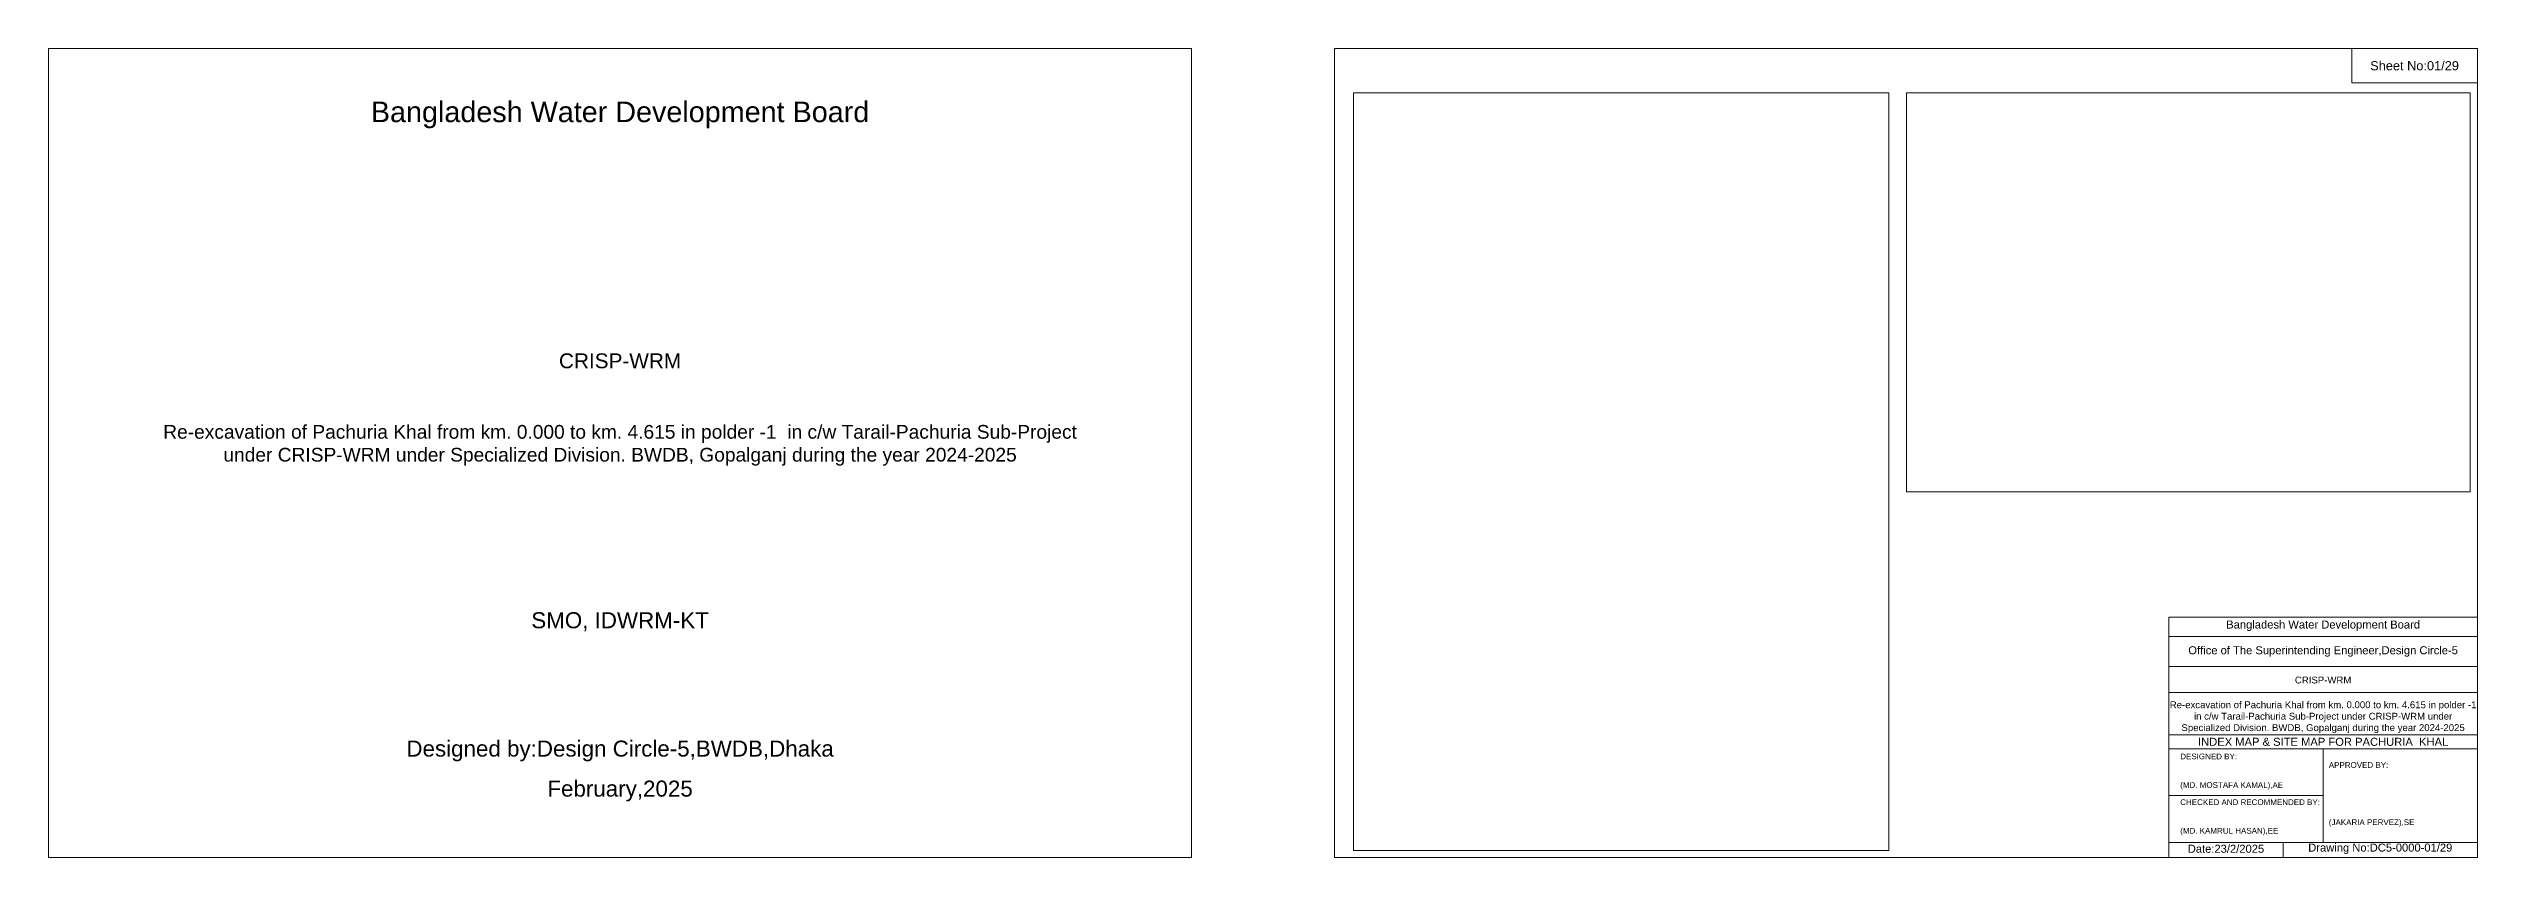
# Model space of a CAD drawing. Header units: inches. Extents: x 91000 to 388000, y -11806 to 0.
# Drawn here: x 91000 to 108000, y -5656 to 0 of the extents above; entities that cross this region are included whole.
import ezdxf

# ---------------------------------------------------------------- set-up
doc = ezdxf.new("R2010")
doc.units = ezdxf.units.IN
doc.header["$LTSCALE"] = 7
doc.header["$MEASUREMENT"] = 0
doc.layers.add('Cross Section Labels', color=7, linetype='Continuous', lineweight=9)
doc.layers.add('Long Section Labels', color=7, linetype='Continuous', lineweight=9)
doc.styles.get("Standard").update_dxf_attribs({"font": 'arial.ttf'})
picture_1 = doc.add_image_def('image1.png', size_in_pixel=(4960, 3507))
picture_2 = doc.add_image_def('image2.png', size_in_pixel=(3507, 4960))

msp = doc.modelspace()

# ---------------------------------------------------------------- linework, layer by layer
at = {"layer": 'Long Section Labels'}
for points in [[(91000, 0), (99000, 0), (99000, -5656), (91000, -5656)], [(100000, 0), (108000, 0), (108000, -5656), (100000, -5656)], [(107120, 0), (108000, 0), (108000, -240), (107120, -240)]]:
    msp.add_lwpolyline(points, close=True, dxfattribs=at)
for points in [[(105840, -5656), (105840, -3976), (108000, -3976)], [(105840, -4112), (108000, -4112)], [(105840, -4320), (108000, -4320)], [(105840, -4504), (108000, -4504)], [(105840, -4800), (108000, -4800)], [(105840, -4896), (108000, -4896)], [(106920, -4896), (106920, -5552)], [(105840, -5224), (106920, -5224)], [(105840, -5552), (108000, -5552)], [(106640, -5552), (106640, -5656)]]:
    msp.add_lwpolyline(points, dxfattribs=at)

# ---------------------------------------------------------------- texts
at = {"layer": 'Long Section Labels', "attachment_point": 5}
for s, insert, char_height in [('Sheet No:01/29', (107560, -120), 64), ('Bangladesh Water Development Board', (95000, -464), 144), ('Bangladesh Water Development Board', (106920, -4036), 56), ('Office of The Superintending Engineer,Design Circle-5', (106920, -4216), 56), ('Designed by:Design Circle-5,BWDB,Dhaka', (95000, -4912), 112), ('February,2025', (95000, -5192), 112)]:
    msp.add_mtext(s, dxfattribs=dict(at, insert=insert, char_height=char_height))
at = {"layer": 'Long Section Labels'}
for s, insert, char_height, width, attachment_point in [('CRISP-WRM', (95000, -2184), 104, 6400, 5), ('Re-excavation of Pachuria Khal from km. 0.000 to km. 4.615 in polder -1  in c/w Tarail-Pachuria Sub-Project under CRISP-WRM under Specialized Division. BWDB, Gopalganj during the year 2024-2025', (95000, -2632), 96, 6400, 2), ('SMO, IDWRM-KT', (95000, -4008), 112, 6400, 5), ('CRISP-WRM', (106920, -4416), 48, 2240, 5), ('Re-excavation of Pachuria Khal from km. 0.000 to km. 4.615 in polder -1  in c/w Tarail-Pachuria Sub-Project under CRISP-WRM under Specialized Division. BWDB, Gopalganj during the year 2024-2025', (106920, -4676), 48, 2160, 5), ('DESIGNED BY:^J^J^J(MD. MOSTAFA KAMAL),AE', (105920, -5056), 40, 1120, 4), ('INDEX MAP & SITE MAP FOR PACHURIA  KHAL', (106920, -4848), 56, 2240, 5), ('APPROVED BY:^J^J^J^J^J^J(JAKARIA PERVEZ),SE', (106960, -5216), 40, 1120, 4), ('CHECKED AND RECOMMENDED BY:^J^J^J(MD. KAMRUL HASAN),EE', (105920, -5376), 40, 1120, 4), ('Date:23/2/2025 ', (106240, -5596), 56, 1120, 5), ('Drawing No:DC5-0000-01/29', (107320, -5596), 56, 1760, 5)]:
    msp.add_mtext(s, dxfattribs=dict(at, insert=insert, char_height=char_height, width=width, attachment_point=attachment_point))

# ---------------------------------------------------------------- pictures from other files: only their frames are drawn
at = {"layer": 'Cross Section Labels'}
image = msp.add_image(picture_2, insert=(100133, -5609), size_in_units=(3747, 5300), dxfattribs=at)
image.dxf.flags = 7
image = msp.add_image(picture_1, insert=(104003, -3100), size_in_units=(3946, 2790), dxfattribs=at)
image.dxf.flags = 7

doc.saveas('drawing.dxf')
